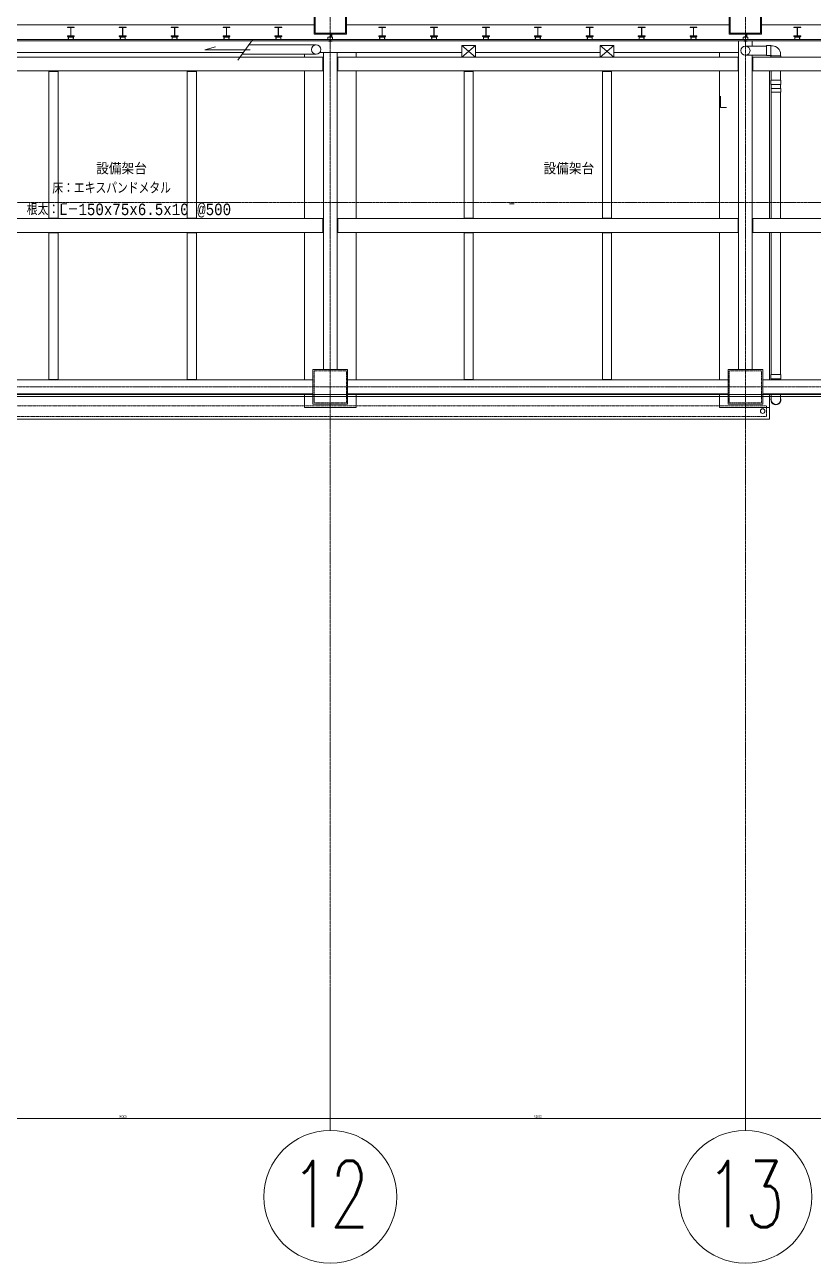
# Model space of a CAD drawing. Extents: x 73996 to 686888, y -9729 to 263202.
# Drawn here: x 366301 to 383396, y 154198 to 181054 of the extents above; entities that cross this region are included whole.
import ezdxf
from ezdxf.enums import TextEntityAlignment as Align

# ---------------------------------------------------------------- set-up
doc = ezdxf.new("R2010")
doc.units = 0
doc.header["$LTSCALE"] = 20
doc.linetypes.add('Data Center Layout_L20$0$CENTER', pattern=[2, 1.25, -0.25, 0.25, -0.25])
doc.linetypes.add('Data Center Layout_L20$0$DOTK1', pattern=[0.1, 0.05, -0.05])
doc.layers.add('Data Center Layout_L20$0$98-DIM', color=252, linetype='Continuous')
doc.layers.add('Data Center Layout_L20$0$MACHINE-DIM', color=252, linetype='Continuous')
for name, color, linetype, lineweight in [('Data Center Layout_L20$0$ARC', 252, 'Continuous', 0), ('Data Center Layout_L20$0$FLAG', 252, 'Continuous', 0), ('Data Center Layout_L20$0$H-SIN', 252, 'Data Center Layout_L20$0$CENTER', 9), ('Data Center Layout_L20$0$K-SIN', 252, 'Data Center Layout_L20$0$CENTER', 9), ('Data Center Layout_L20$0$SUGATA3', 252, 'Continuous', 0)]:
    doc.layers.add(name, color=color, linetype=linetype, lineweight=lineweight)
doc.styles.add('Data Center Layout_L20$0$ATS', font='monotxt', dxfattribs={"bigfont": 'BIGFONT'})
doc.styles.add('Data Center Layout_L20$0$dim-txt', font='isocp.shx', dxfattribs={"width": 0.7, "bigfont": 'chineset.shx'})
doc.styles.add('Data Center Layout_L20$0$ROMS', font='ROMANS.shx', dxfattribs={"bigfont": 'bigfont.shx'})
doc.styles.add('Data Center Layout_L20$0$型式1', font='simplex.shx', dxfattribs={"width": 0.68, "bigfont": 'chineset.shx'})
doc.dimstyles.new('Data Center Layout_L20$0$ARCH-dim-200MM', dxfattribs={"dimscale": 200, "dimtxt": 0.3, "dimasz": 0.1, "dimexe": 0.1, "dimexo": 0.1, "dimgap": 0.05, "dimtad": 1, "dimdec": 0, "dimlfac": 10, "dimdsep": 46, "dimtxsty": 'Data Center Layout_L20$0$dim-txt', "dimblk": 'Data Center Layout_L20$0$_Dot', "dimcen": 2, "dimclrd": 256, "dimclre": 256, "dimclrt": 256, "dimadec": 0, "dimazin": 0, "dimtfac": 0.8, "dimtdec": 1, "dimtix": 1, "dimtmove": 2, "dimatfit": 3, "dimldrblk": 'Data Center Layout_L20$0$_ArchTick', "dimfxl": 1, "dimtvp": 1, "dimtolj": 1, "dimlwd": 13, "dimlwe": 9, "dimarcsym": 0})

# ---------------------------------------------------------------- blocks, each defined once
blk = doc.blocks.new('Data Center Layout_L20$0$_Dot')
at = {"layer": 'Data Center Layout_L20$0$MACHINE-DIM', "color": 0, "lineweight": -2}
blk.add_line((-0.5, 0), (-1, 0), dxfattribs=at)
at = {"layer": 'Data Center Layout_L20$0$MACHINE-DIM', "color": 0, "const_width": 0.5}
blk.add_lwpolyline([(-0.25, 0, 1), (0.25, 0, 1)], format="xyb", close=True, dxfattribs=at)
blk = doc.blocks.new('*D65')
at = {"layer": 'Data Center Layout_L20$0$98-DIM', "lineweight": 9, "transparency": 16777216}
for p, q in [((423940, 126902), (423940, 124160)), ((432940, 126902), (432940, 124160))]:
    blk.add_line(p, q, dxfattribs=at)
at = {"layer": 'Data Center Layout_L20$0$98-DIM', "lineweight": 13, "transparency": 16777216}
blk.add_line((423960, 124180), (432920, 124180), dxfattribs=at)
at = {"layer": 'DEFPOINTS', "color": 0, "transparency": 16777216}
for p in [(423940, 126922), (432940, 126922), (432940, 124180)]:
    blk.add_point(p, dxfattribs=at)
at = {"layer": 'Data Center Layout_L20$0$98-DIM', "lineweight": 13, "transparency": 16777216, "xscale": 20, "yscale": 20, "zscale": 20, "rotation": 180}
blk.add_blockref('Data Center Layout_L20$0$_Dot', (423940, 124180), dxfattribs=at)
at = {"layer": 'Data Center Layout_L20$0$98-DIM', "lineweight": 13, "transparency": 16777216, "xscale": 20, "yscale": 20, "zscale": 20}
blk.add_blockref('Data Center Layout_L20$0$_Dot', (432940, 124180), dxfattribs=at)
at = {"layer": 'Data Center Layout_L20$0$98-DIM', "transparency": 16777216, "insert": (428440, 124220), "char_height": 60, "attachment_point": 5, "style": 'Data Center Layout_L20$0$dim-txt'}
blk.add_mtext('\\A1;90000', dxfattribs=at)
blk = doc.blocks.new('Data Center Layout_L20$0$_ArchTick')
at = {"layer": 'Data Center Layout_L20$0$MACHINE-DIM', "color": 0, "const_width": 0.15}
blk.add_lwpolyline([(-0.5, -0.5), (0.5, 0.5)], dxfattribs=at)
blk = doc.blocks.new('*D66')
at = {"layer": 'Data Center Layout_L20$0$98-DIM', "lineweight": 9, "transparency": 16777216}
for p, q in [((405940, 126902), (405940, 124160)), ((414940, 126902), (414940, 124160))]:
    blk.add_line(p, q, dxfattribs=at)
at = {"layer": 'Data Center Layout_L20$0$98-DIM', "lineweight": 13, "transparency": 16777216}
blk.add_line((405960, 124180), (414920, 124180), dxfattribs=at)
at = {"layer": 'DEFPOINTS', "color": 0, "transparency": 16777216}
for p in [(405940, 126922), (414940, 126922), (414940, 124180)]:
    blk.add_point(p, dxfattribs=at)
at = {"layer": 'Data Center Layout_L20$0$98-DIM', "lineweight": 13, "transparency": 16777216, "xscale": 20, "yscale": 20, "zscale": 20, "rotation": 180}
blk.add_blockref('Data Center Layout_L20$0$_Dot', (405940, 124180), dxfattribs=at)
at = {"layer": 'Data Center Layout_L20$0$98-DIM', "lineweight": 13, "transparency": 16777216, "xscale": 20, "yscale": 20, "zscale": 20}
blk.add_blockref('Data Center Layout_L20$0$_Dot', (414940, 124180), dxfattribs=at)
at = {"layer": 'Data Center Layout_L20$0$98-DIM', "transparency": 16777216, "insert": (410440, 124220), "char_height": 60, "attachment_point": 5, "style": 'Data Center Layout_L20$0$dim-txt'}
blk.add_mtext('\\A1;90000', dxfattribs=at)
blk = doc.blocks.new('*D67')
at = {"layer": 'Data Center Layout_L20$0$98-DIM', "lineweight": 9, "transparency": 16777216}
for p, q in [((414940, 126902), (414940, 124160)), ((423940, 126902), (423940, 124160))]:
    blk.add_line(p, q, dxfattribs=at)
at = {"layer": 'Data Center Layout_L20$0$98-DIM', "lineweight": 13, "transparency": 16777216}
blk.add_line((414960, 124180), (423920, 124180), dxfattribs=at)
at = {"layer": 'DEFPOINTS', "color": 0, "transparency": 16777216}
for p in [(414940, 126922), (423940, 126922), (423940, 124180)]:
    blk.add_point(p, dxfattribs=at)
at = {"layer": 'Data Center Layout_L20$0$98-DIM', "lineweight": 13, "transparency": 16777216, "xscale": 20, "yscale": 20, "zscale": 20, "rotation": 180}
blk.add_blockref('Data Center Layout_L20$0$_Dot', (414940, 124180), dxfattribs=at)
at = {"layer": 'Data Center Layout_L20$0$98-DIM', "lineweight": 13, "transparency": 16777216, "xscale": 20, "yscale": 20, "zscale": 20}
blk.add_blockref('Data Center Layout_L20$0$_Dot', (423940, 124180), dxfattribs=at)
at = {"layer": 'Data Center Layout_L20$0$98-DIM', "transparency": 16777216, "insert": (419440, 124220), "char_height": 60, "attachment_point": 5, "style": 'Data Center Layout_L20$0$dim-txt'}
blk.add_mtext('\\A1;90000', dxfattribs=at)
blk = doc.blocks.new('Data Center Layout_L20$0$A$C80dc7663')
at = {"layer": 'Data Center Layout_L20$0$ARC'}
for p, q in [((414590.24, 147895.59), (406290.24, 147895.59)), ((423590.24, 147895.59), (415290.24, 147895.59)), ((432590.24, 147895.59), (424290.24, 147895.59)), ((426895.24, 147580.59), (403305.24, 147580.59)), ((426895.24, 147545.59), (403305.24, 147545.59)), ((413253.5, 147568.5), (412935.5, 147131.5)), ((414634.46, 147458.91), (413173.75, 147458.91)), ((417790.24, 147445.59), (418090.24, 147445.59)), ((417790.24, 147195.59), (417790.24, 147445.59)), ((418090.24, 147445.59), (417790.24, 147195.59)), ((418090.24, 147195.59), (417790.24, 147445.59)), ((418090.24, 147195.59), (418090.24, 147445.59)), ((421090.24, 147195.59), (420790.24, 147445.59)), ((421090.24, 147445.59), (420790.24, 147195.59)), ((420790.24, 147195.59), (420790.24, 147445.59)), ((420790.24, 147445.59), (421090.24, 147445.59)), ((421090.24, 147195.59), (421090.24, 147445.59)), ((423790.24, 147545.59), (423790.24, 140420.59)), ((424090.24, 147545.59), (424090.24, 147435.46)), ((424489.81, 147443.95), (424397.71, 147443.95)), ((424397.71, 147443.95), (424397.71, 147226.97)), ((424489.81, 147443.95), (424489.81, 147226.97)), ((424489.81, 147438.3), (424528.42, 147437.8)), ((412219.5, 147350.93), (412449.5, 147414.93)), ((413201.5, 147350.93), (412219.5, 147350.93)), ((414634.46, 147258.91), (413028.22, 147258.91)), ((414790.24, 147295.59), (414790.24, 140420.59)), ((415090.24, 147295.59), (415090.24, 140420.59)), ((424397.71, 147435.46), (423940.24, 147435.46)), ((424397.71, 147235.46), (423940.24, 147235.46)), ((424090.24, 147235.46), (424090.24, 140420.59)), ((424397.71, 147226.97), (424489.81, 147226.97)), ((424496.04, 147234.25), (424489.81, 147234.33)), ((424710.83, 147222.78), (424492.41, 147222.78)), ((424492.41, 147195.59), (424492.41, 147222.78)), ((424501.29, 147227.92), (424501.29, 147222.78)), ((424701.62, 147222.78), (424701.62, 147262.38)), ((424710.83, 147195.59), (424710.83, 147222.78)), ((424492.41, 146694.89, 21.05), (424492.41, 146602.79, 21.05)), ((424710.83, 146694.89, 21.05), (424492.41, 146694.89, 21.05)), ((424501.62, 146895.59, 21.05), (424501.62, 146694.89, 21.05)), ((424701.62, 146895.59, 21.05), (424701.62, 146694.89, 21.05)), ((424710.83, 146694.89, 21.05), (424710.83, 146602.79, 21.05)), ((424492.41, 146602.79, 21.05), (424710.83, 146602.79, 21.05)), ((424495.96, 146516.15, 21.05), (424495.96, 146431.94, 21.05)), ((424707.28, 146516.15, 21.05), (424495.96, 146516.15, 21.05)), ((424707.28, 146431.94, 21.05), (424495.96, 146431.94, 21.05)), ((424501.62, 146602.79, 21.05), (424501.62, 146516.15, 21.05)), ((424501.62, 146431.94, 1.77), (424501.62, 143695.59, -9.96)), ((424701.62, 146602.79, 21.05), (424701.62, 146516.15, 21.05)), ((424701.62, 146431.94, 1.77), (424701.62, 143695.59, -9.96)), ((424707.28, 146516.15, 21.05), (424707.28, 146431.94, 21.05)), ((409124.65, 144014.63), (409225.81, 144014.63)), ((418823.83, 144014.63), (418925, 144014.63)), ((424501.62, 143395.59, -11.24), (424501.62, 140311.75, -24.46)), ((424701.62, 143395.59, -11.24), (424701.62, 140311.75, -24.46)), ((406290.24, 140195.59), (414565.24, 140195.59)), ((415315.24, 140195.59), (423565.24, 140195.59)), ((424315.24, 140195.59), (432565.24, 140195.59)), ((424492.41, 140311.75, -7.71), (424710.83, 140311.75, -7.71)), ((424492.41, 140219.64, -7.71), (424492.41, 140311.75, -7.71)), ((424710.83, 140219.64, -7.71), (424492.41, 140219.64, -7.71)), ((424501.62, 140219.64, -24.85), (424501.62, 140195.59, -24.96)), ((424501.62, 140195.59, -7.71), (424501.62, 140219.64, -7.71)), ((424701.62, 140219.64, -24.85), (424701.62, 140195.59, -24.96)), ((424701.62, 140195.59, -7.71), (424701.62, 140219.64, -7.71)), ((424710.83, 140219.64, -7.71), (424710.83, 140311.75, -7.71)), ((406290.24, 139895.59), (414565.24, 139895.59)), ((406334.21, 139879.44), (449291.39, 139879.44)), ((406334.21, 139836.74), (449309.09, 139836.74)), ((415315.24, 139895.59), (423565.24, 139895.59)), ((424315.24, 139895.59), (432565.24, 139895.59)), ((424501.62, 139754.89, -43.04), (424501.62, 139895.59, -14.95)), ((424701.62, 139754.89, -43.04), (424701.62, 139895.59, -14.95))]:
    blk.add_line(p, q, dxfattribs=at)
at = {"layer": 'Data Center Layout_L20$0$ARC', "linetype": 'Data Center Layout_L20$0$DOTK1'}
for p, q in [((414940.24, 139635.59), (405480.28, 139635.59)), ((405480.28, 139405.59), (414940.24, 139405.59)), ((414940.24, 139635.59), (424400.2, 139635.59)), ((424400.2, 139405.59), (414940.24, 139405.59)), ((424400.2, 139635.59), (424400.2, 139405.59))]:
    blk.add_line(p, q, dxfattribs=at)
at = {"layer": 'Data Center Layout_L20$0$ARC'}
for points in [[(414590.24, 147695.59), (414590.24, 148395.59), (415290.24, 148395.59), (415290.24, 147695.59)], [(414610.24, 147715.59), (414610.24, 148375.59), (415270.24, 148375.59), (415270.24, 147715.59)], [(423590.24, 147695.59), (423590.24, 148395.59), (424290.24, 148395.59), (424290.24, 147695.59)], [(423610.24, 147715.59), (423610.24, 148375.59), (424270.24, 148375.59), (424270.24, 147715.59)], [(409240.24, 147645.59), (409390.24, 147645.59), (409390.24, 147654.59), (409318.24, 147654.59), (409318.24, 147836.59), (409390.24, 147836.59), (409390.24, 147845.59), (409240.24, 147845.59), (409240.24, 147836.59), (409312.24, 147836.59), (409312.24, 147654.59), (409240.24, 147654.59)], [(410365.24, 147645.59), (410515.24, 147645.59), (410515.24, 147654.59), (410443.24, 147654.59), (410443.24, 147836.59), (410515.24, 147836.59), (410515.24, 147845.59), (410365.24, 147845.59), (410365.24, 147836.59), (410437.24, 147836.59), (410437.24, 147654.59), (410365.24, 147654.59)], [(411490.24, 147645.59), (411640.24, 147645.59), (411640.24, 147654.59), (411568.24, 147654.59), (411568.24, 147836.59), (411640.24, 147836.59), (411640.24, 147845.59), (411490.24, 147845.59), (411490.24, 147836.59), (411562.24, 147836.59), (411562.24, 147654.59), (411490.24, 147654.59)], [(412615.24, 147645.59), (412765.24, 147645.59), (412765.24, 147654.59), (412693.24, 147654.59), (412693.24, 147836.59), (412765.24, 147836.59), (412765.24, 147845.59), (412615.24, 147845.59), (412615.24, 147836.59), (412687.24, 147836.59), (412687.24, 147654.59), (412615.24, 147654.59)], [(413740.24, 147645.59), (413890.24, 147645.59), (413890.24, 147654.59), (413818.24, 147654.59), (413818.24, 147836.59), (413890.24, 147836.59), (413890.24, 147845.59), (413740.24, 147845.59), (413740.24, 147836.59), (413812.24, 147836.59), (413812.24, 147654.59), (413740.24, 147654.59)], [(415990.24, 147645.59), (416140.24, 147645.59), (416140.24, 147654.59), (416068.24, 147654.59), (416068.24, 147836.59), (416140.24, 147836.59), (416140.24, 147845.59), (415990.24, 147845.59), (415990.24, 147836.59), (416062.24, 147836.59), (416062.24, 147654.59), (415990.24, 147654.59)], [(417115.24, 147645.59), (417265.24, 147645.59), (417265.24, 147654.59), (417193.24, 147654.59), (417193.24, 147836.59), (417265.24, 147836.59), (417265.24, 147845.59), (417115.24, 147845.59), (417115.24, 147836.59), (417187.24, 147836.59), (417187.24, 147654.59), (417115.24, 147654.59)], [(418240.24, 147645.59), (418390.24, 147645.59), (418390.24, 147654.59), (418318.24, 147654.59), (418318.24, 147836.59), (418390.24, 147836.59), (418390.24, 147845.59), (418240.24, 147845.59), (418240.24, 147836.59), (418312.24, 147836.59), (418312.24, 147654.59), (418240.24, 147654.59)], [(419365.24, 147645.59), (419515.24, 147645.59), (419515.24, 147654.59), (419443.24, 147654.59), (419443.24, 147836.59), (419515.24, 147836.59), (419515.24, 147845.59), (419365.24, 147845.59), (419365.24, 147836.59), (419437.24, 147836.59), (419437.24, 147654.59), (419365.24, 147654.59)], [(420490.24, 147645.59), (420640.24, 147645.59), (420640.24, 147654.59), (420568.24, 147654.59), (420568.24, 147836.59), (420640.24, 147836.59), (420640.24, 147845.59), (420490.24, 147845.59), (420490.24, 147836.59), (420562.24, 147836.59), (420562.24, 147654.59), (420490.24, 147654.59)], [(421615.24, 147645.59), (421765.24, 147645.59), (421765.24, 147654.59), (421693.24, 147654.59), (421693.24, 147836.59), (421765.24, 147836.59), (421765.24, 147845.59), (421615.24, 147845.59), (421615.24, 147836.59), (421687.24, 147836.59), (421687.24, 147654.59), (421615.24, 147654.59)], [(422740.24, 147645.59), (422890.24, 147645.59), (422890.24, 147654.59), (422818.24, 147654.59), (422818.24, 147836.59), (422890.24, 147836.59), (422890.24, 147845.59), (422740.24, 147845.59), (422740.24, 147836.59), (422812.24, 147836.59), (422812.24, 147654.59), (422740.24, 147654.59)], [(424990.24, 147645.59), (425140.24, 147645.59), (425140.24, 147654.59), (425068.24, 147654.59), (425068.24, 147836.59), (425140.24, 147836.59), (425140.24, 147845.59), (424990.24, 147845.59), (424990.24, 147836.59), (425062.24, 147836.59), (425062.24, 147654.59), (424990.24, 147654.59)], [(409259.24, 147595.59), (409259.24, 147645.59), (409309.24, 147645.59), (409309.24, 147639.59), (409265.24, 147639.59), (409265.24, 147595.59)], [(409265.24, 147630.59), (409365.24, 147630.59), (409365.24, 147580.59), (409265.24, 147580.59)], [(409371.24, 147595.59), (409371.24, 147645.59), (409321.24, 147645.59), (409321.24, 147639.59), (409365.24, 147639.59), (409365.24, 147595.59)], [(410384.24, 147595.59), (410384.24, 147645.59), (410434.24, 147645.59), (410434.24, 147639.59), (410390.24, 147639.59), (410390.24, 147595.59)], [(410390.24, 147630.59), (410490.24, 147630.59), (410490.24, 147580.59), (410390.24, 147580.59)], [(410496.24, 147595.59), (410496.24, 147645.59), (410446.24, 147645.59), (410446.24, 147639.59), (410490.24, 147639.59), (410490.24, 147595.59)], [(411509.24, 147595.59), (411509.24, 147645.59), (411559.24, 147645.59), (411559.24, 147639.59), (411515.24, 147639.59), (411515.24, 147595.59)], [(411515.24, 147630.59), (411615.24, 147630.59), (411615.24, 147580.59), (411515.24, 147580.59)], [(411621.24, 147595.59), (411621.24, 147645.59), (411571.24, 147645.59), (411571.24, 147639.59), (411615.24, 147639.59), (411615.24, 147595.59)], [(412634.24, 147595.59), (412634.24, 147645.59), (412684.24, 147645.59), (412684.24, 147639.59), (412640.24, 147639.59), (412640.24, 147595.59)], [(412640.24, 147630.59), (412740.24, 147630.59), (412740.24, 147580.59), (412640.24, 147580.59)], [(412746.24, 147595.59), (412746.24, 147645.59), (412696.24, 147645.59), (412696.24, 147639.59), (412740.24, 147639.59), (412740.24, 147595.59)], [(413759.24, 147595.59), (413759.24, 147645.59), (413809.24, 147645.59), (413809.24, 147639.59), (413765.24, 147639.59), (413765.24, 147595.59)], [(413765.24, 147630.59), (413865.24, 147630.59), (413865.24, 147580.59), (413765.24, 147580.59)], [(413871.24, 147595.59), (413871.24, 147645.59), (413821.24, 147645.59), (413821.24, 147639.59), (413865.24, 147639.59), (413865.24, 147595.59)], [(414890.24, 147630.59), (414990.24, 147630.59), (414990.24, 147580.59), (414890.24, 147580.59)], [(414915.24, 147630.59), (414965.24, 147630.59), (414965.24, 147680.59), (414959.24, 147680.59), (414959.24, 147636.59), (414915.24, 147636.59)], [(414930.24, 147545.59), (414950.24, 147545.59), (414950.24, 147580.59), (414930.24, 147580.59)], [(414965.24, 147645.59), (414965.24, 147695.59), (415015.24, 147695.59), (415015.24, 147689.59), (414971.24, 147689.59), (414971.24, 147645.59)], [(416009.24, 147595.59), (416009.24, 147645.59), (416059.24, 147645.59), (416059.24, 147639.59), (416015.24, 147639.59), (416015.24, 147595.59)], [(416015.24, 147630.59), (416115.24, 147630.59), (416115.24, 147580.59), (416015.24, 147580.59)], [(416121.24, 147595.59), (416121.24, 147645.59), (416071.24, 147645.59), (416071.24, 147639.59), (416115.24, 147639.59), (416115.24, 147595.59)], [(417134.24, 147595.59), (417134.24, 147645.59), (417184.24, 147645.59), (417184.24, 147639.59), (417140.24, 147639.59), (417140.24, 147595.59)], [(417140.24, 147630.59), (417240.24, 147630.59), (417240.24, 147580.59), (417140.24, 147580.59)], [(417246.24, 147595.59), (417246.24, 147645.59), (417196.24, 147645.59), (417196.24, 147639.59), (417240.24, 147639.59), (417240.24, 147595.59)], [(418259.24, 147595.59), (418259.24, 147645.59), (418309.24, 147645.59), (418309.24, 147639.59), (418265.24, 147639.59), (418265.24, 147595.59)], [(418265.24, 147630.59), (418365.24, 147630.59), (418365.24, 147580.59), (418265.24, 147580.59)], [(418371.24, 147595.59), (418371.24, 147645.59), (418321.24, 147645.59), (418321.24, 147639.59), (418365.24, 147639.59), (418365.24, 147595.59)], [(419384.24, 147595.59), (419384.24, 147645.59), (419434.24, 147645.59), (419434.24, 147639.59), (419390.24, 147639.59), (419390.24, 147595.59)], [(419390.24, 147630.59), (419490.24, 147630.59), (419490.24, 147580.59), (419390.24, 147580.59)], [(419496.24, 147595.59), (419496.24, 147645.59), (419446.24, 147645.59), (419446.24, 147639.59), (419490.24, 147639.59), (419490.24, 147595.59)], [(420509.24, 147595.59), (420509.24, 147645.59), (420559.24, 147645.59), (420559.24, 147639.59), (420515.24, 147639.59), (420515.24, 147595.59)], [(420515.24, 147630.59), (420615.24, 147630.59), (420615.24, 147580.59), (420515.24, 147580.59)], [(420621.24, 147595.59), (420621.24, 147645.59), (420571.24, 147645.59), (420571.24, 147639.59), (420615.24, 147639.59), (420615.24, 147595.59)], [(421634.24, 147595.59), (421634.24, 147645.59), (421684.24, 147645.59), (421684.24, 147639.59), (421640.24, 147639.59), (421640.24, 147595.59)], [(421640.24, 147630.59), (421740.24, 147630.59), (421740.24, 147580.59), (421640.24, 147580.59)], [(421746.24, 147595.59), (421746.24, 147645.59), (421696.24, 147645.59), (421696.24, 147639.59), (421740.24, 147639.59), (421740.24, 147595.59)], [(422759.24, 147595.59), (422759.24, 147645.59), (422809.24, 147645.59), (422809.24, 147639.59), (422765.24, 147639.59), (422765.24, 147595.59)], [(422765.24, 147630.59), (422865.24, 147630.59), (422865.24, 147580.59), (422765.24, 147580.59)], [(422871.24, 147595.59), (422871.24, 147645.59), (422821.24, 147645.59), (422821.24, 147639.59), (422865.24, 147639.59), (422865.24, 147595.59)], [(423890.24, 147630.59), (423990.24, 147630.59), (423990.24, 147580.59), (423890.24, 147580.59)], [(423915.24, 147630.59), (423965.24, 147630.59), (423965.24, 147680.59), (423959.24, 147680.59), (423959.24, 147636.59), (423915.24, 147636.59)], [(423930.24, 147545.59), (423950.24, 147545.59), (423950.24, 147580.59), (423930.24, 147580.59)], [(423965.24, 147645.59), (423965.24, 147695.59), (424015.24, 147695.59), (424015.24, 147689.59), (423971.24, 147689.59), (423971.24, 147645.59)], [(425009.24, 147595.59), (425009.24, 147645.59), (425059.24, 147645.59), (425059.24, 147639.59), (425015.24, 147639.59), (425015.24, 147595.59)], [(425015.24, 147630.59), (425115.24, 147630.59), (425115.24, 147580.59), (425015.24, 147580.59)], [(425121.24, 147595.59), (425121.24, 147645.59), (425071.24, 147645.59), (425071.24, 147639.59), (425115.24, 147639.59), (425115.24, 147595.59)], [(406100.24, 147195.59), (414780.24, 147195.59), (414780.24, 146895.59), (406100.24, 146895.59)], [(415100.24, 147195.59), (423780.24, 147195.59), (423780.24, 146895.59), (415100.24, 146895.59)], [(432780.24, 147195.59), (424100.24, 147195.59), (424100.24, 146895.59), (432780.24, 146895.59)], [(408840.24, 146885.59), (409040.24, 146885.59), (409040.24, 143705.59), (408840.24, 143705.59)], [(411840.24, 146885.59), (412040.24, 146885.59), (412040.24, 143705.59), (411840.24, 143705.59)], [(417840.24, 146885.59), (418040.24, 146885.59), (418040.24, 143705.59), (417840.24, 143705.59)], [(420840.24, 146885.59), (421040.24, 146885.59), (421040.24, 143705.59), (420840.24, 143705.59)], [(406100.24, 143695.59), (414780.24, 143695.59), (414780.24, 143395.59), (406100.24, 143395.59)], [(415100.24, 143695.59), (423780.24, 143695.59), (423780.24, 143395.59), (415100.24, 143395.59)], [(432780.24, 143695.59), (424100.24, 143695.59), (424100.24, 143395.59), (432780.24, 143395.59)], [(408840.24, 140205.59), (409040.24, 140205.59), (409040.24, 143385.59), (408840.24, 143385.59)], [(411840.24, 140205.59), (412040.24, 140205.59), (412040.24, 143385.59), (411840.24, 143385.59)], [(417840.24, 140205.59), (418040.24, 140205.59), (418040.24, 143385.59), (417840.24, 143385.59)], [(420840.24, 140205.59), (421040.24, 140205.59), (421040.24, 143385.59), (420840.24, 143385.59)], [(414565.24, 139670.59), (414565.24, 140420.59), (415315.24, 140420.59), (415315.24, 139670.59)], [(423565.24, 139670.59), (423565.24, 140420.59), (424315.24, 140420.59), (424315.24, 139670.59)]]:
    blk.add_lwpolyline(points, close=True, dxfattribs=at)
for points in [[(414902.74, 147543.59), (414932.74, 147543.59), (414932.74, 147559.59), (414947.74, 147559.59), (414947.74, 147543.59), (414977.74, 147543.59)], [(423902.74, 147543.59), (423932.74, 147543.59), (423932.74, 147559.59), (423947.74, 147559.59), (423947.74, 147543.59), (423977.74, 147543.59)]]:
    blk.add_lwpolyline(points, dxfattribs=at)
at = {"layer": 'Data Center Layout_L20$0$ARC', "linetype": 'Data Center Layout_L20$0$DOTK1'}
for points in [[(414590.24, 139695.59), (414590.24, 140395.59), (415290.24, 140395.59), (415290.24, 139695.59)], [(423590.24, 139695.59), (423590.24, 140395.59), (424290.24, 140395.59), (424290.24, 139695.59)]]:
    blk.add_lwpolyline(points, close=True, dxfattribs=at)
at = {"layer": 'Data Center Layout_L20$0$ARC'}
for centre, radius in [((414634.46, 147358.91), 100), ((423940.24, 147335.46), 100), ((424314.33, 139520.59), 50)]:
    blk.add_circle(centre, radius, dxfattribs=at)
for centre, radius, start, end in [((424526.18, 147262.38), 175.44, 0, 89.27), ((424495.04, 147228.08), 6.25, 358.534378, 80.803515), ((424601.62, 139765.16, -28.76), 109.21, 156.300008, 22.125271), ((424601.62, 139765.16, -28.76), 100.53, 178.4253, 358.4253)]:
    blk.add_arc(centre, radius, start, end, dxfattribs=at)
at = {"layer": 'Data Center Layout_L20$0$FLAG'}
for p, q in [((414940.24, 126921.53), (414940.24, 123921.53)), ((423940.24, 126921.53), (423940.24, 123921.53))]:
    blk.add_line(p, q, dxfattribs=at)
for centre in [(414940.24, 122481.53), (423940.24, 122481.53)]:
    blk.add_circle(centre, 1440, dxfattribs=at)
at = {"layer": 'Data Center Layout_L20$0$H-SIN'}
for p, q in [((414940.24, 124521.53), (414940.24, 230045.59)), ((423940.24, 124521.53), (423940.24, 230045.59)), ((294307.41, 140045.59), (588940.24, 140045.59))]:
    blk.add_line(p, q, dxfattribs=at)
at = {"layer": 'Data Center Layout_L20$0$K-SIN'}
blk.add_line((309694.58, 144045.59), (588940.24, 144045.59), dxfattribs=at)
at = {"layer": 'Data Center Layout_L20$0$SUGATA3', "linetype": 'Continuous'}
blk.add_line((407731.91, 147295.59), (413054.91, 147295.59), dxfattribs=at)
at = {"layer": 'Data Center Layout_L20$0$SUGATA3'}
for p, q in [((414380.24, 147258.91), (414380.24, 147195.59)), ((417790.24, 147295.59), (414711.86, 147295.59)), ((415500.24, 147295.59), (415500.24, 147195.59)), ((420790.24, 147295.59), (418090.24, 147295.59)), ((423790.24, 147295.59), (421090.24, 147295.59)), ((423380.24, 147195.59), (423380.24, 147295.59)), ((414380.24, 146895.59), (414380.24, 143695.59)), ((415500.24, 146895.59), (415500.24, 143695.59)), ((423380.24, 146895.59), (423380.24, 143695.59)), ((424460.24, 143695.59), (424460.24, 146895.59)), ((414380.24, 140195.59), (414380.24, 143395.59)), ((415500.24, 140195.59), (415500.24, 143395.59)), ((423380.24, 140195.59), (423380.24, 143395.59)), ((424460.24, 140195.59), (424460.24, 143395.59)), ((414380.24, 139595.59), (414380.24, 139895.59)), ((415500.24, 139595.59), (415500.24, 139895.59)), ((423380.24, 139595.59), (423380.24, 139895.59)), ((424460.24, 139345.59), (424460.24, 139895.59)), ((414380.24, 139595.59), (415500.24, 139595.59)), ((424460.24, 139595.59), (423380.24, 139595.59)), ((405420.24, 139345.59), (414940.24, 139345.59)), ((424460.24, 139345.59), (414940.24, 139345.59))]:
    blk.add_line(p, q, dxfattribs=at)
at = {"layer": 'Data Center Layout_L20$0$98-DIM', "style": 'Data Center Layout_L20$0$型式1', "width": 0.68}
for s, p in [('12', (414940.24, 123261.53)), ('13', (423940.24, 123261.53))]:
    blk.add_text(s, height=1440, dxfattribs=at).set_placement(p, align=Align.TOP_CENTER)
at = {"layer": 'Data Center Layout_L20$0$ARC'}
for s, style, p in [('L', 'Data Center Layout_L20$0$ROMS', (423356.58, 146226.74)), ('設備架台', 'Data Center Layout_L20$0$ATS', (409864.46, 144775.44)), ('設備架台', 'Data Center Layout_L20$0$ATS', (419563.64, 144775.44))]:
    blk.add_text(s, height=250, dxfattribs=dict(at, style=style)).set_placement(p, align=Align.MIDDLE_LEFT)
at = {"layer": 'Data Center Layout_L20$0$ARC', "style": 'Data Center Layout_L20$0$ATS', "width": 0.85}
for s, p in [('床：エキスパンドメタル', (408913.46, 144357.44)), ('根太：L－150x75x6.5x10 @500', (408360.65, 143893.8))]:
    blk.add_text(s, height=250, dxfattribs=at).set_placement(p, align=Align.MIDDLE_LEFT)
at = {"layer": 'Data Center Layout_L20$0$98-DIM'}
for base, p1, p2, picture, middle in [((414940.24, 124179.82), (405940.24, 126921.53), (414940.24, 126921.53), '*D66', (410440.24, 124219.82)), ((423940.24, 124179.82), (414940.24, 126921.53), (423940.24, 126921.53), '*D67', (419440.24, 124219.82)), ((432940.24, 124179.82), (423940.24, 126921.53), (432940.24, 126921.53), '*D65', (428440.24, 124219.82))]:
    dim = blk.add_linear_dim(base=base, p1=p1, p2=p2, dimstyle='Data Center Layout_L20$0$ARCH-dim-200MM', dxfattribs=at)
    dim.commit()
    dim.dimension.update_dxf_attribs({"geometry": picture, "text_midpoint": middle})
blk = doc.blocks.new('Data Center Layout_L20')
blk.add_blockref('Data Center Layout_L20$0$A$C80dc7663', (-42015, 33157))

msp = doc.modelspace()

# ---------------------------------------------------------------- block references
msp.add_blockref('Data Center Layout_L20', (0, 0))

doc.saveas('drawing.dxf')
